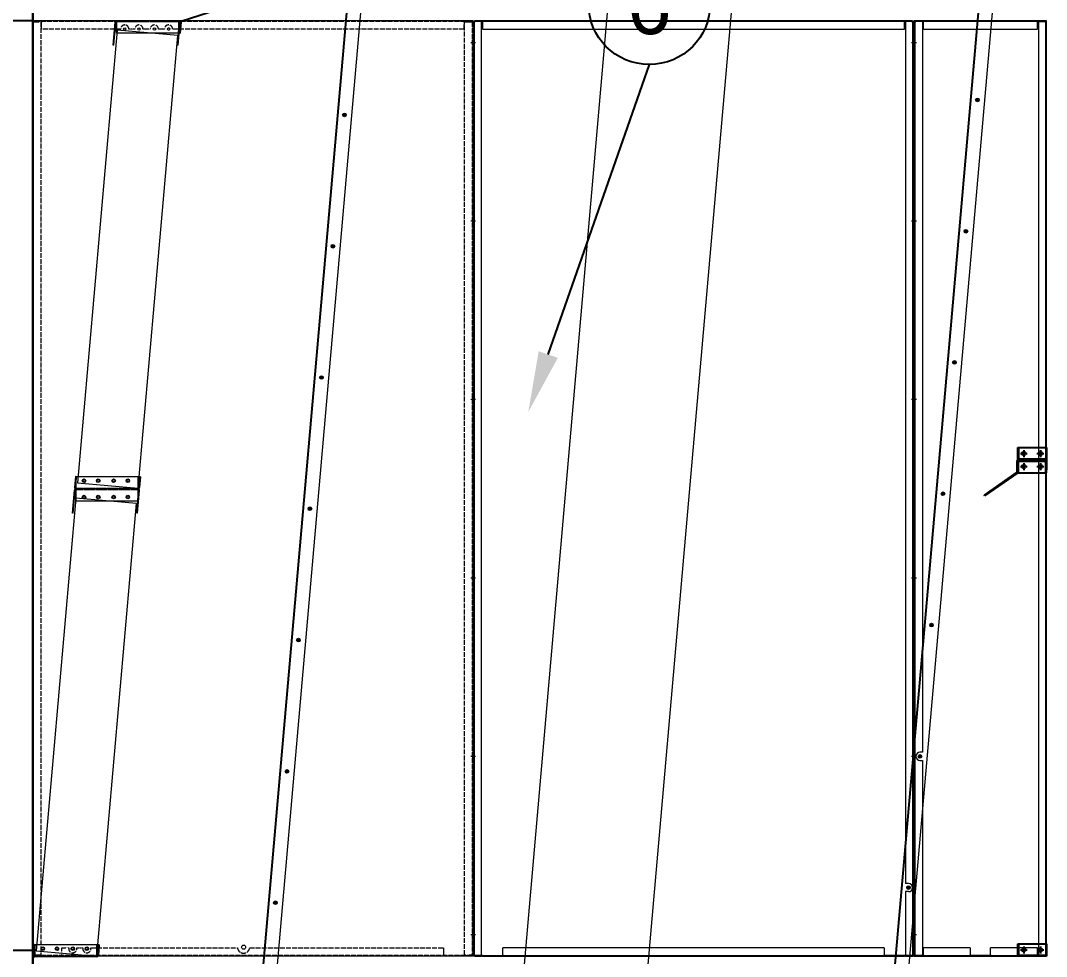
# Model space of a CAD drawing. Header units: millimetres. Extents: x 2458 to 31865, y 2044 to 22839.
# Drawn here: x 15668 to 18198, y 9278 to 11586 of the extents above; entities that cross this region are included whole.
import ezdxf
from ezdxf.enums import TextEntityAlignment as Align

# ---------------------------------------------------------------- set-up
doc = ezdxf.new("R2010")
doc.units = ezdxf.units.MM
for name, pattern in [('CENTER', [2, 1.25, -0.25, 0.25, -0.25]), ('DASHDOT', [18.5, 12, -3, 0.5, -3]), ('DASHED', [15, 12, -3])]:
    doc.linetypes.add(name, pattern=pattern)
for name, color, linetype in [('center', 1, 'CENTER'), ('냉각탑_dim', 1, 'Continuous'), ('냉각탑_text', 3, 'Continuous')]:
    doc.layers.add(name, color=color, linetype=linetype)
doc.styles.add('돋움', font='Dotum.ttf')

# ---------------------------------------------------------------- blocks, each defined once
blk = doc.blocks.new('A$C6F4E0F2E')
at = {"color": 7, "lineweight": 15}
for p, q in [((0, 2306), (0, 0)), ((3.1, 2306), (0, 2306)), ((0, 2302.9), (1.6, 2302.9)), ((1.6, 2306), (1.6, 0)), ((1.6, 2302.9), (2, 2302.9)), ((2, 2302.9), (3.1, 2302.9)), ((3.1, 2306), (3.1, 2304.4)), ((20, 2306), (3.1, 2306)), ((3.1, 2304), (3.1, 2304.4)), ((20, 2304.4), (3.1, 2304.4)), ((3.1, 2302.9), (3.1, 2304)), ((22, 2306), (20, 2306)), ((20, 2306), (20, 502.4)), ((22, 2304.4), (20, 2304.4)), ((304, 2306), (22, 2306)), ((22, 2306), (22, 2304.4)), ((22, 2306), (22, 2302.9)), ((304, 2304.4), (22, 2304.4)), ((22, 2302.9), (22, 2286)), ((33.5, 2304.4), (33.5, 2306)), ((42.5, 2304.4), (42.5, 2306)), ((158.5, 2304.4), (158.5, 2306)), ((167.5, 2304.4), (167.5, 2306)), ((283.5, 2304.4), (283.5, 2306)), ((292.5, 2304.4), (292.5, 2306)), ((306, 2306), (304, 2306)), ((304, 2306), (304, 2304.4)), ((304, 2306), (304, 2306)), ((304, 2306), (304, 2302.9)), ((304, 2304.4), (306, 2304.4)), ((304, 2286), (304, 2302.9)), ((306, 2306), (306, 0)), ((322.9, 2306), (306, 2306)), ((306, 2304.4), (322.9, 2304.4)), ((326, 2306), (322.9, 2306)), ((322.9, 2306), (322.9, 2304.4)), ((322.9, 2304), (322.9, 2304.4)), ((322.9, 2302.9), (322.9, 2304)), ((324, 2302.9), (322.9, 2302.9)), ((324.4, 2302.9), (324, 2302.9)), ((324.4, 0), (324.4, 2306)), ((326, 2302.9), (324.4, 2302.9)), ((326, 0), (326, 2306)), ((22, 2286), (304, 2286)), ((1.6, 2256), (0, 2256)), ((324.4, 2254.5), (326, 2254.5)), ((1.6, 2250), (0, 2250)), ((324.4, 2245.5), (326, 2245.5)), ((324.4, 2054.5), (326, 2054.5)), ((324.4, 2045.5), (326, 2045.5)), ((324.4, 1854.5), (326, 1854.5)), ((324.4, 1845.5), (326, 1845.5)), ((1.6, 1816), (0, 1816)), ((1.6, 1810), (0, 1810)), ((324.4, 1654.5), (326, 1654.5)), ((324.4, 1645.5), (326, 1645.5)), ((324.4, 1454.5), (326, 1454.5)), ((324.4, 1445.5), (326, 1445.5)), ((1.6, 1376), (0, 1376)), ((1.6, 1370), (0, 1370)), ((324.4, 1254.5), (326, 1254.5)), ((324.4, 1245.5), (326, 1245.5)), ((324.4, 1054.5), (326, 1054.5)), ((324.4, 1045.5), (326, 1045.5)), ((1.6, 936), (0, 936)), ((1.6, 930), (0, 930)), ((324.4, 854.5), (326, 854.5)), ((324.4, 845.5), (326, 845.5)), ((324.4, 654.5), (326, 654.5)), ((324.4, 645.5), (326, 645.5)), ((1.6, 496), (0, 496)), ((1.6, 490), (0, 490)), ((20, 502.4), (14, 502.4)), ((14, 482.4), (20, 482.4)), ((20, 482.4), (20, 0)), ((324.4, 454.5), (326, 454.5)), ((324.4, 445.5), (326, 445.5)), ((324.4, 254.5), (326, 254.5)), ((324.4, 245.5), (326, 245.5)), ((1.6, 56), (0, 56)), ((324.4, 54.5), (326, 54.5)), ((1.6, 50), (0, 50)), ((324.4, 45.5), (326, 45.5)), ((0, 3.1), (1.6, 3.1)), ((0, 0), (3.1, 0)), ((1.6, 3.1), (2, 3.1)), ((2, 3.1), (3.1, 3.1)), ((3.1, 2), (3.1, 3.1)), ((3.1, 1.6), (3.1, 2)), ((3.1, 0), (3.1, 1.6)), ((20, 1.6), (3.1, 1.6)), ((3.1, 0), (20, 0)), ((22, 1.6), (20, 1.6)), ((20, 0), (22, 0)), ((22, 20), (22, 3.1)), ((138, 20), (22, 20)), ((22, 3.1), (22, 0)), ((22, 1.6), (222, 1.6)), ((22, 0), (22, 0)), ((22, 0), (163, 0)), ((33.5, 1.6), (33.5, 0)), ((42.5, 1.6), (42.5, 0)), ((138, 20), (138, 3.1)), ((138, 0), (138, 3.1)), ((188, 1.6), (138, 1.6)), ((188, 0), (138, 0)), ((158.5, 1.6), (158.5, 0)), ((163, 0), (222, 0)), ((167.5, 1.6), (167.5, 0)), ((188, 3.1), (188, 20)), ((304, 20), (188, 20)), ((188, 3.1), (188, 0)), ((222, 1.6), (304, 1.6)), ((222, 0), (304, 0)), ((283.5, 1.6), (283.5, 0)), ((292.5, 1.6), (292.5, 0)), ((304, 3.1), (304, 20)), ((304, 0), (304, 3.1)), ((306, 1.6), (304, 1.6)), ((304, 0), (304, 1.6)), ((306, 0), (304, 0)), ((304, 0), (304, 0)), ((322.9, 1.6), (306, 1.6)), ((306, 0), (322.9, 0)), ((324, 3.1), (322.9, 3.1)), ((322.9, 3.1), (322.9, 2)), ((322.9, 2), (322.9, 1.6)), ((322.9, 0), (322.9, 1.6)), ((326, 0), (322.9, 0)), ((324.4, 3.1), (324, 3.1)), ((326, 3.1), (324.4, 3.1))]:
    blk.add_line(p, q, dxfattribs=at)
for centre in [(155.7, 2111.2), (127.3, 1787.5), (99, 1463.7), (70.7, 1139.9), (42.4, 816.2), (14, 492.4)]:
    blk.add_circle(centre, 4.5, dxfattribs=at)
blk.add_arc((14, 492.4), 10, 90, 270, dxfattribs=at)
blk = doc.blocks.new('A$C5F044F0A')
at = {"color": 7, "lineweight": 13, "ltscale": 0.055146}
blk.add_line((2.3, 30.2), (0, 3.8), dxfattribs=at)
at = {"color": 7, "lineweight": 13, "ltscale": 0.004167}
for p, q in [((4.3, 30), (2.3, 30.2)), ((162.8, 29.8), (160.8, 30))]:
    blk.add_line(p, q, dxfattribs=at)
at = {"color": 7, "lineweight": 13, "ltscale": 0.319506}
for p, q in [((156.9, 30), (3.5, 30)), ((156.9, 0), (3.5, 0))]:
    blk.add_line(p, q, dxfattribs=at)
at = {"color": 7, "lineweight": 13, "ltscale": 0.055208}
for p, q in [((3.5, 3.5), (3.5, 30)), ((156.9, 3.5), (156.9, 30)), ((156.9, 30), (156.9, 3.5))]:
    blk.add_line(p, q, dxfattribs=at)
at = {"color": 7, "linetype": 'DASHED', "lineweight": 13, "ltscale": 0.055208}
blk.add_line((3.5, 30), (3.5, 3.5), dxfattribs=at)
at = {"color": 7, "linetype": 'DASHED', "lineweight": 13, "ltscale": 0.001633}
blk.add_line((4.3, 30), (3.5, 30), dxfattribs=at)
at = {"color": 7, "linetype": 'DASHED', "lineweight": 13, "ltscale": 0.019427}
blk.add_line((4.3, 30), (3.5, 20.7), dxfattribs=at)
at = {"color": 7, "lineweight": 13, "ltscale": 0.317873}
blk.add_line((156.9, 30), (4.3, 30), dxfattribs=at)
at = {"color": 7, "lineweight": 13, "ltscale": 0.055693}
for p, q in [((160.8, 30), (158.5, 3.4)), ((162.8, 29.8), (160.5, 3.2))]:
    blk.add_line(p, q, dxfattribs=at)
at = {"color": 7, "lineweight": 13, "ltscale": 0.035719}
blk.add_line((3.5, 20.7), (2, 3.6), dxfattribs=at)
at = {"color": 7, "lineweight": 13, "ltscale": 0.007292}
for p, q in [((3.5, 3.5), (3.5, 0)), ((156.9, 3.5), (156.9, 0))]:
    blk.add_line(p, q, dxfattribs=at)
at = {"color": 7, "linetype": 'DASHED', "lineweight": 13, "ltscale": 0.003125}
blk.add_line((3.5, 2), (3.5, 3.5), dxfattribs=at)
at = {"color": 7, "linetype": 'DASHED', "lineweight": 13, "ltscale": 0.319506}
blk.add_line((3.5, 2), (156.9, 2), dxfattribs=at)
at = {"color": 7, "linetype": 'DASHED', "lineweight": 13, "ltscale": 0.004167}
for p, q in [((3.5, 0), (3.5, 2)), ((14.5, 0), (14.5, 2)), ((14.5, 0), (14.5, 2)), ((14.5, 0), (14.5, 2)), ((14.5, 0), (14.5, 2)), ((14.5, 0), (14.5, 2)), ((14.5, 0), (14.5, 2)), ((14.5, 0), (14.5, 2)), ((14.5, 0), (14.5, 2)), ((14.5, 0), (14.5, 2)), ((14.5, 0), (14.5, 2)), ((14.5, 0), (14.5, 2)), ((23.5, 0), (23.5, 2)), ((23.5, 0), (23.5, 2)), ((23.5, 0), (23.5, 2)), ((23.5, 0), (23.5, 2)), ((23.5, 0), (23.5, 2)), ((23.5, 0), (23.5, 2)), ((23.5, 0), (23.5, 2)), ((23.5, 0), (23.5, 2)), ((23.5, 0), (23.5, 2)), ((23.5, 0), (23.5, 2)), ((23.5, 0), (23.5, 2)), ((70, 0), (70, 2)), ((70, 0), (70, 2)), ((70, 0), (70, 2)), ((70, 0), (70, 2)), ((70, 0), (70, 2)), ((70, 0), (70, 2)), ((70, 0), (70, 2)), ((70, 0), (70, 2)), ((70, 0), (70, 2)), ((70, 0), (70, 2)), ((70, 0), (70, 2)), ((90, 0), (90, 2)), ((90, 0), (90, 2)), ((90, 0), (90, 2)), ((90, 0), (90, 2)), ((90, 0), (90, 2)), ((90, 0), (90, 2)), ((90, 0), (90, 2)), ((90, 0), (90, 2)), ((90, 0), (90, 2)), ((90, 0), (90, 2)), ((90, 0), (90, 2)), ((156.9, 0), (156.9, 2)), ((161.6, 16.7), (159.6, 16.8)), ((161.6, 16.7), (159.6, 16.8)), ((162.2, 22.6), (160.2, 22.8)), ((162.2, 22.6), (160.2, 22.8))]:
    blk.add_line(p, q, dxfattribs=at)
at = {"color": 7, "lineweight": 13, "ltscale": 0.003125}
blk.add_line((156.9, 2), (156.9, 3.5), dxfattribs=at)
at = {"color": 7, "lineweight": 13, "ltscale": 0.000261465}
for p, q in [((157, 2), (156.9, 2)), ((156.9, 0), (157, 0))]:
    blk.add_line(p, q, dxfattribs=at)
at = {"color": 7, "lineweight": 13}
for centre in [(23.5, 20), (58.5, 20), (96.9, 20), (131.9, 20)]:
    blk.add_circle(centre, 3, dxfattribs=at)
for centre, radius, start, end in [((3.5, 3.5), 3.5, 175, 270), ((3.5, 3.5), 1.5, 175, 270), ((157, 3.5), 1.5, 270, 355), ((157, 3.5), 3.5, 270, 355)]:
    blk.add_arc(centre, radius, start, end, dxfattribs=at)
blk = doc.blocks.new('A$C7B6532BF')
at = {"color": 5, "lineweight": 5}
for p, q in [((239.1, 2732.8), (0, 0)), ((848.7, 2732.8), (239.1, 2732.8)), ((609.6, 0), (848.7, 2732.8)), ((0, 0), (609.6, 0))]:
    blk.add_line(p, q, dxfattribs=at)
blk = doc.blocks.new('A$C493D0A01')
at = {"color": 5, "lineweight": 5}
for p, q in [((848.7, 2732.8), (1153.5, 2732.8)), ((609.6, 0), (914.4, 0))]:
    blk.add_line(p, q, dxfattribs=at)
at = {"lineweight": 5}
for p in [(0, 0), (914.4, 0)]:
    blk.add_blockref('A$C7B6532BF', p, dxfattribs=at)
blk = doc.blocks.new('A$C5DDF0D69')
at = {"color": 7, "lineweight": 13, "ltscale": 0.118431}
for p, q in [((0, 0.3), (5, 57)), ((2, 0.2), (6.9, 56.8))]:
    blk.add_line(p, q, dxfattribs=at)
at = {"color": 7, "lineweight": 13, "ltscale": 0.000626001}
for p, q in [((8.7, 60.2), (8.4, 60.2)), ((8.7, 58.2), (8.4, 58.2))]:
    blk.add_line(p, q, dxfattribs=at)
at = {"color": 7, "lineweight": 13, "ltscale": 0.31935}
for p, q in [((162, 60.2), (8.7, 60.2)), ((162, 30.2), (8.7, 30.2))]:
    blk.add_line(p, q, dxfattribs=at)
at = {"color": 7, "linetype": 'DASHED', "lineweight": 13, "ltscale": 0.004167}
for p, q in [((8.7, 58.2), (8.7, 60.2)), ((75, 60.2), (75, 58.2)), ((75, 60.2), (75, 58.2)), ((75, 60.2), (75, 58.2)), ((75, 60.2), (75, 58.2)), ((75, 60.2), (75, 58.2)), ((75, 60.2), (75, 58.2)), ((75, 60.2), (75, 58.2)), ((75, 60.2), (75, 58.2)), ((75, 60.2), (75, 58.2)), ((75, 60.2), (75, 58.2)), ((75, 60.2), (75, 58.2)), ((95, 60.2), (95, 58.2)), ((95, 60.2), (95, 58.2)), ((95, 60.2), (95, 58.2)), ((95, 60.2), (95, 58.2)), ((95, 60.2), (95, 58.2)), ((95, 60.2), (95, 58.2)), ((95, 60.2), (95, 58.2)), ((95, 60.2), (95, 58.2)), ((95, 60.2), (95, 58.2)), ((95, 60.2), (95, 58.2)), ((95, 60.2), (95, 58.2)), ((162, 58.2), (162, 60.2)), ((164.3, 41.9), (162.3, 42.1)), ((164.3, 41.9), (162.3, 42.1)), ((164.3, 41.9), (162.3, 42.1)), ((164.3, 41.9), (162.3, 42.1)), ((164.3, 41.9), (162.3, 42.1)), ((164.3, 41.9), (162.3, 42.1)), ((164.3, 41.9), (162.3, 42.1)), ((164.3, 41.9), (162.3, 42.1)), ((164.3, 41.9), (162.3, 42.1)), ((164.3, 41.9), (162.3, 42.1)), ((164.3, 41.9), (162.3, 42.1)), ((164.8, 47.9), (162.8, 48.1)), ((164.8, 47.9), (162.8, 48.1)), ((164.8, 47.9), (162.8, 48.1)), ((164.8, 47.9), (162.8, 48.1)), ((164.8, 47.9), (162.8, 48.1)), ((164.8, 47.9), (162.8, 48.1)), ((164.8, 47.9), (162.8, 48.1)), ((164.8, 47.9), (162.8, 48.1)), ((164.8, 47.9), (162.8, 48.1)), ((164.8, 47.9), (162.8, 48.1)), ((164.8, 47.9), (162.8, 48.1)), ((161.4, 9), (159.4, 9.2)), ((161.4, 9), (159.4, 9.2)), ((161.9, 15), (159.9, 15.2)), ((161.9, 15), (159.9, 15.2))]:
    blk.add_line(p, q, dxfattribs=at)
at = {"color": 7, "lineweight": 13, "ltscale": 0.007292}
for p, q in [((8.7, 56.7), (8.7, 60.2)), ((162, 56.7), (162, 60.2))]:
    blk.add_line(p, q, dxfattribs=at)
at = {"color": 7, "linetype": 'DASHED', "lineweight": 13, "ltscale": 0.31935}
blk.add_line((162, 58.2), (8.7, 58.2), dxfattribs=at)
at = {"color": 7, "lineweight": 13, "ltscale": 0.003125}
blk.add_line((8.7, 58.2), (8.7, 56.7), dxfattribs=at)
at = {"color": 7, "lineweight": 13, "ltscale": 0.055208}
for p, q in [((8.7, 56.7), (8.7, 30.2)), ((8.7, 30.2), (8.7, 56.7)), ((162, 30.2), (162, 56.7))]:
    blk.add_line(p, q, dxfattribs=at)
at = {"color": 7, "lineweight": 13, "ltscale": 0.117885}
blk.add_line((160.6, 0), (165.5, 56.4), dxfattribs=at)
at = {"color": 7, "linetype": 'DASHED', "lineweight": 13, "ltscale": 0.003125}
blk.add_line((162, 58.2), (162, 56.7), dxfattribs=at)
at = {"color": 7, "linetype": 'DASHED', "lineweight": 13, "ltscale": 0.055208}
blk.add_line((162, 56.7), (162, 30.2), dxfattribs=at)
at = {"color": 7, "lineweight": 13, "ltscale": 0.035719}
blk.add_line((162, 39.5), (163.5, 56.5), dxfattribs=at)
at = {"color": 7, "lineweight": 13, "ltscale": 0.317661}
blk.add_line((161.2, 30.2), (8.7, 30.2), dxfattribs=at)
at = {"color": 7, "lineweight": 13, "ltscale": 0.062739}
blk.add_line((158.6, 0.2), (161.2, 30.2), dxfattribs=at)
at = {"color": 7, "linetype": 'DASHED', "lineweight": 13, "ltscale": 0.019427}
blk.add_line((161.2, 30.2), (162, 39.5), dxfattribs=at)
at = {"color": 7, "linetype": 'DASHED', "lineweight": 13, "ltscale": 0.001689}
blk.add_line((162, 30.2), (161.2, 30.2), dxfattribs=at)
at = {"color": 7, "lineweight": 13, "ltscale": 0.004167}
for p, q in [((2, 0.2), (0, 0.3)), ((160.6, 0), (158.6, 0.2))]:
    blk.add_line(p, q, dxfattribs=at)
at = {"color": 7, "lineweight": 13}
for centre in [(28.7, 40.2), (63.7, 40.2), (102.1, 40.2), (137.1, 40.2)]:
    blk.add_circle(centre, 3, dxfattribs=at)
for centre, radius, start, end in [((8.4, 56.7), 3.5, 90, 175), ((8.4, 56.7), 1.5, 90, 175), ((162, 56.7), 3.5, 355, 90), ((162, 56.7), 1.5, 355, 90)]:
    blk.add_arc(centre, radius, start, end, dxfattribs=at)
blk = doc.blocks.new('A$C7EF54F26')
at = {"color": 7, "lineweight": 15}
for p, q in [((431.7, 245.9), (433.7, 245.9)), ((431.7, 216.9), (431.7, 245.9)), ((431.7, 235.4), (433.7, 235.4)), ((431.7, 235.4), (433.7, 235.4)), ((431.7, 235.4), (433.7, 235.4)), ((431.7, 235.4), (433.7, 235.4)), ((431.7, 235.4), (433.7, 235.4)), ((431.7, 235.4), (433.7, 235.4)), ((431.7, 235.4), (433.7, 235.4)), ((431.7, 235.4), (433.7, 235.4)), ((431.7, 235.4), (433.7, 235.4)), ((431.7, 235.4), (433.7, 235.4)), ((431.7, 235.4), (433.7, 235.4)), ((433.7, 216.9), (433.7, 245.9)), ((2.1, 30.9), (430.8, 215.5)), ((2.9, 29.1), (431.5, 213.7)), ((431.7, 226.4), (433.7, 226.4)), ((431.7, 226.4), (433.7, 226.4)), ((431.7, 226.4), (433.7, 226.4)), ((431.7, 226.4), (433.7, 226.4)), ((431.7, 226.4), (433.7, 226.4)), ((431.7, 226.4), (433.7, 226.4)), ((431.7, 226.4), (433.7, 226.4)), ((431.7, 226.4), (433.7, 226.4)), ((431.7, 226.4), (433.7, 226.4)), ((431.7, 226.4), (433.7, 226.4)), ((431.7, 226.4), (433.7, 226.4)), ((306.6, 162), (307.3, 160.2)), ((176.9, 106.2), (177.7, 104.4)), ((0, 27.7), (0.1, 0)), ((2, 27.7), (2.1, 0)), ((2, 19.5), (0, 19.5)), ((2, 19.5), (0, 19.5)), ((2, 19.5), (0, 19.5)), ((2, 19.5), (0, 19.5)), ((2, 19.5), (0, 19.5)), ((2, 19.5), (0, 19.5)), ((2, 19.5), (0, 19.5)), ((2, 19.5), (0, 19.5)), ((2, 19.5), (0, 19.5)), ((2, 19.5), (0, 19.5)), ((2, 19.5), (0, 19.5)), ((2.1, 10.5), (0.1, 10.5)), ((2.1, 10.5), (0.1, 10.5)), ((2.1, 10.5), (0.1, 10.5)), ((2.1, 10.5), (0.1, 10.5)), ((2.1, 10.5), (0.1, 10.5)), ((2.1, 10.5), (0.1, 10.5)), ((2.1, 10.5), (0.1, 10.5)), ((2.1, 10.5), (0.1, 10.5)), ((2.1, 10.5), (0.1, 10.5)), ((2.1, 10.5), (0.1, 10.5)), ((2.1, 10.5), (0.1, 10.5)), ((0.1, 0), (2.1, 0))]:
    blk.add_line(p, q, dxfattribs=at)
for centre, radius, start, end in [((430.2, 216.9), 1.5, 293.3, 0), ((430.2, 216.9), 3.5, 293.3, 0), ((3.5, 27.7), 3.5, 113.3, 180.3), ((3.5, 27.7), 1.5, 113.3, 180.3)]:
    blk.add_arc(centre, radius, start, end, dxfattribs=at)
blk = doc.blocks.new('A$C7AF137E1')
at = {"color": 7, "lineweight": 13, "ltscale": 0.004}
for p, q in [((0, 35), (0, 33.4)), ((2700, 35), (2700, 33.4))]:
    blk.add_line(p, q, dxfattribs=at)
at = {"color": 7, "lineweight": 13}
for p, q in [((2700, 35), (0, 35)), ((2700, 33.4), (0, 33.4)), ((2700, 0), (0, 0))]:
    blk.add_line(p, q, dxfattribs=at)
at = {"color": 7, "lineweight": 13, "ltscale": 0.00375}
for p, q in [((0, 31.9), (0, 33.4)), ((2700, 31.9), (2700, 33.4))]:
    blk.add_line(p, q, dxfattribs=at)
at = {"color": 7, "lineweight": 13, "ltscale": 0.07975}
for p, q in [((0, 0), (0, 31.9)), ((2700, 31.9), (2700, 0))]:
    blk.add_line(p, q, dxfattribs=at)
at = {"color": 7, "linetype": 'DASHDOT', "lineweight": 13, "ltscale": 0.0195}
for p, q in [((53.9, 17.5), (46.1, 17.5)), ((50, 21.4), (50, 13.6)), ((378.9, 17.5), (371.1, 17.5)), ((375, 21.4), (375, 13.6)), ((703.9, 17.5), (696.1, 17.5)), ((700, 21.4), (700, 13.6)), ((1028.9, 17.5), (1021.1, 17.5)), ((1025, 21.4), (1025, 13.6)), ((1353.9, 17.5), (1346.1, 17.5)), ((1350, 21.4), (1350, 13.6)), ((1678.9, 17.5), (1671.1, 17.5)), ((1675, 21.4), (1675, 13.6)), ((2003.9, 17.5), (1996.1, 17.5)), ((2000, 21.4), (2000, 13.6)), ((2328.9, 17.5), (2321.1, 17.5)), ((2325, 21.4), (2325, 13.6)), ((2653.9, 17.5), (2646.1, 17.5)), ((2650, 21.4), (2650, 13.6))]:
    blk.add_line(p, q, dxfattribs=at)
at = {"color": 7, "lineweight": 13}
for centre in [(50, 17.5), (375, 17.5), (700, 17.5), (1025, 17.5), (1350, 17.5), (1675, 17.5), (2000, 17.5), (2325, 17.5), (2650, 17.5)]:
    blk.add_circle(centre, 3, dxfattribs=at)
blk = doc.blocks.new('A$C586E2F7A')
at = {"color": 7, "lineweight": 15}
for p, q in [((0, 2306), (0, 0)), ((0, 2306), (3.1, 2306)), ((0, 2302.9), (1.6, 2302.9)), ((1.6, 2306), (1.6, 0)), ((1.6, 2302.9), (2, 2302.9)), ((2, 2302.9), (3.1, 2302.9)), ((3.1, 2306), (3.1, 2304.4)), ((20, 2306), (3.1, 2306)), ((20, 2304.4), (3.1, 2304.4)), ((3.1, 2304), (3.1, 2304.4)), ((3.1, 2302.9), (3.1, 2304)), ((22, 2306), (20, 2306)), ((20, 0), (20, 2306)), ((22, 2304.4), (20, 2304.4)), ((1063, 2306), (22, 2306)), ((22, 2306), (22, 2302.9)), ((22, 2306), (22, 2304.4)), ((1063, 2304.4), (22, 2304.4)), ((22, 2302.9), (22, 2286)), ((35.5, 2304.4), (35.5, 2306)), ((44.5, 2304.4), (44.5, 2306)), ((235.5, 2304.4), (235.5, 2306)), ((244.5, 2304.4), (244.5, 2306)), ((435.5, 2304.4), (435.5, 2306)), ((444.5, 2304.4), (444.5, 2306)), ((640.5, 2304.4), (640.5, 2306)), ((649.5, 2304.4), (649.5, 2306)), ((840.5, 2304.4), (840.5, 2306)), ((849.5, 2304.4), (849.5, 2306)), ((1040.5, 2304.4), (1040.5, 2306)), ((1049.5, 2304.4), (1049.5, 2306)), ((1063, 2306), (1063, 2306)), ((1063, 2306), (1063, 2302.9)), ((1065, 2306), (1063, 2306)), ((1063, 2306), (1063, 2304.4)), ((1065, 2304.4), (1063, 2304.4)), ((1063, 2286), (1063, 2302.9)), ((1081.9, 2306), (1065, 2306)), ((1065, 2306), (1065, 178.8)), ((1081.9, 2304.4), (1065, 2304.4)), ((1081.9, 2306), (1081.9, 2304.4)), ((1081.9, 2306), (1085, 2306)), ((1081.9, 2304), (1081.9, 2304.4)), ((1081.9, 2302.9), (1081.9, 2304)), ((1083, 2302.9), (1081.9, 2302.9)), ((1083.4, 2302.9), (1083, 2302.9)), ((1083.4, 0), (1083.4, 2306)), ((1085, 2302.9), (1083.4, 2302.9)), ((1085, 0), (1085, 2306)), ((22, 2286), (1063, 2286)), ((1.6, 2257.5), (0, 2257.5)), ((1083.4, 2257.5), (1085, 2257.5)), ((1.6, 2248.5), (0, 2248.5)), ((1083.4, 2248.5), (1085, 2248.5)), ((1.6, 1817.5), (0, 1817.5)), ((1.6, 1808.5), (0, 1808.5)), ((1083.4, 1817.5), (1085, 1817.5)), ((1083.4, 1808.5), (1085, 1808.5)), ((1.6, 1377.5), (0, 1377.5)), ((1.6, 1368.5), (0, 1368.5)), ((1083.4, 1377.5), (1085, 1377.5)), ((1083.4, 1368.5), (1085, 1368.5)), ((1.6, 937.5), (0, 937.5)), ((1083.4, 937.5), (1085, 937.5)), ((1.6, 928.5), (0, 928.5)), ((1083.4, 928.5), (1085, 928.5)), ((1.6, 497.5), (0, 497.5)), ((1.6, 488.5), (0, 488.5)), ((1083.4, 497.5), (1085, 497.5)), ((1083.4, 488.5), (1085, 488.5)), ((1065, 158.8), (1065, 0)), ((1.6, 56), (0, 56)), ((1083.4, 56), (1085, 56)), ((1.6, 50), (0, 50)), ((1083.4, 50), (1085, 50)), ((0, 3.1), (1.6, 3.1)), ((3.1, 0), (0, 0)), ((1.6, 3.1), (2, 3.1)), ((2, 3.1), (3.1, 3.1)), ((3.1, 3.1), (3.1, 2)), ((3.1, 2), (3.1, 1.6)), ((20, 1.6), (3.1, 1.6)), ((3.1, 0), (3.1, 1.6)), ((3.1, 0), (20, 0)), ((22, 1.6), (20, 1.6)), ((22, 0), (20, 0)), ((22, 1.6), (22, 0)), ((22, 1.6), (100, 1.6)), ((22, 1.6), (72, 1.6)), ((22, 1.6), (22, 1.6)), ((22, 0), (100, 0)), ((22, 0), (22, 0)), ((22, 0), (22, 0)), ((22, 0), (72, 0)), ((35.5, 1.6), (35.5, 0)), ((44.5, 1.6), (44.5, 0)), ((1013, 20), (72, 20)), ((72, 3.1), (72, 20)), ((72, 3.1), (72, 0)), ((100, 1.6), (985, 1.6)), ((100, 0), (100, 1.6)), ((100, 0), (985, 0)), ((235.5, 1.6), (235.5, 0)), ((244.5, 1.6), (244.5, 0)), ((435.5, 1.6), (435.5, 0)), ((444.5, 1.6), (444.5, 0)), ((640.5, 1.6), (640.5, 0)), ((649.5, 1.6), (649.5, 0)), ((840.5, 1.6), (840.5, 0)), ((849.5, 1.6), (849.5, 0)), ((985, 1.6), (1063, 1.6)), ((985, 0), (985, 1.6)), ((985, 0), (1063, 0)), ((1013, 20), (1013, 3.1)), ((1013, 0), (1013, 3.1)), ((1063, 1.6), (1013, 1.6)), ((1063, 0), (1013, 0)), ((1040.5, 1.6), (1040.5, 0)), ((1049.5, 1.6), (1049.5, 0)), ((1065, 1.6), (1063, 1.6)), ((1063, 1.6), (1063, 1.6)), ((1063, 0), (1063, 1.6)), ((1065, 0), (1063, 0)), ((1063, 0), (1063, 0)), ((1063, 0), (1063, 0)), ((1081.9, 1.6), (1065, 1.6)), ((1065, 0), (1081.9, 0)), ((1083, 3.1), (1081.9, 3.1)), ((1081.9, 3.1), (1081.9, 2)), ((1081.9, 2), (1081.9, 1.6)), ((1081.9, 0), (1081.9, 1.6)), ((1081.9, 0), (1085, 0)), ((1083.4, 3.1), (1083, 3.1)), ((1085, 3.1), (1083.4, 3.1))]:
    blk.add_line(p, q, dxfattribs=at)
at = {"lineweight": 5}
for p, q in [((1072.7, 178.8), (1065, 178.8)), ((1072.7, 158.8), (1065, 158.8))]:
    blk.add_line(p, q, dxfattribs=at)
blk.add_circle((1072.7, 168.8), 4.5, dxfattribs=at)
blk.add_arc((1072.7, 168.8), 10, 270, 90, dxfattribs=at)
blk = doc.blocks.new('A$C7183523C')
at = {"color": 7}
for p, q in [((0, 30), (71, 30)), ((2, 30), (2, 2)), ((69, 30), (69, 2)), ((2, 2), (69, 2))]:
    blk.add_line(p, q, dxfattribs=at)
for p, q in [((0, 0), (0, 30)), ((0, 30), (71, 30)), ((71, 30), (71, 0)), ((71, 0), (0, 0))]:
    blk.add_line(p, q)
for centre, radius in [((15, 15), 4.5), ((15, 15), 4.5), ((15, 15), 3), ((56, 15), 4.5), ((56, 15), 4.5), ((56, 15), 3)]:
    blk.add_circle(centre, radius)
at = {"layer": 'center'}
for p, q in [((6.5, 15), (23.5, 15)), ((15, 23.5), (15, 6.5)), ((47.5, 15), (64.5, 15)), ((56, 23.5), (56, 6.5))]:
    blk.add_line(p, q, dxfattribs=at)
blk = doc.blocks.new('A$C591A019A')
at = {"color": 7}
for p, q in [((83.1, 119.4), (154.1, 119.4)), ((85.1, 119.4), (85.1, 91.4)), ((152.1, 119.4), (152.1, 91.4)), ((154.1, 119.4), (154.1, 64.4)), ((85.1, 91.4), (152.1, 91.4)), ((85.1, 85.4), (152.1, 85.4)), ((85.1, 57.4), (85.1, 85.4)), ((152.1, 57.4), (152.1, 85.4)), ((83.1, 57.4), (154.1, 57.4))]:
    blk.add_line(p, q, dxfattribs=at)
for p, q in [((83.1, 89.4), (83.1, 119.4)), ((83.1, 119.4), (154.1, 119.4)), ((154.1, 119.4), (154.1, 89.4)), ((83.1, 87.4), (81.1, 87.4)), ((81.1, 87.4), (81.1, 58.4)), ((154.1, 89.4), (83.1, 89.4)), ((154.1, 87.4), (83.1, 87.4)), ((83.1, 87.4), (83.1, 57.4)), ((83.1, 87.4), (83.1, 57.4)), ((83.1, 57.4), (83.1, 87.4)), ((154.1, 57.4), (154.1, 87.4)), ((81.1, 58.4), (0, 1.6)), ((83.1, 57.4), (1.1, 0)), ((83.1, 57.4), (154.1, 57.4)), ((1.1, 0), (0, 1.6))]:
    blk.add_line(p, q)
for centre, radius in [((98.1, 104.4), 4.5), ((98.1, 104.4), 4.5), ((98.1, 104.4), 4.5), ((98.1, 104.4), 4.5), ((98.1, 104.4), 3), ((139.1, 104.4), 4.5), ((139.1, 104.4), 4.5), ((139.1, 104.4), 4.5), ((139.1, 104.4), 4.5), ((139.1, 104.4), 3), ((98.1, 72.4), 4.5), ((98.1, 72.4), 4.5), ((98.1, 72.4), 4.5), ((98.1, 72.4), 4.5), ((139.1, 72.4), 4.5), ((139.1, 72.4), 4.5), ((139.1, 72.4), 4.5), ((139.1, 72.4), 4.5), ((98.1, 72.4), 3), ((139.1, 72.4), 3)]:
    blk.add_circle(centre, radius)
at = {"layer": 'center'}
for p, q in [((89.6, 104.4), (106.6, 104.4)), ((89.6, 104.4), (106.6, 104.4)), ((98.1, 112.9), (98.1, 95.9)), ((98.1, 112.9), (98.1, 95.9)), ((130.6, 104.4), (147.6, 104.4)), ((130.6, 104.4), (147.6, 104.4)), ((139.1, 112.9), (139.1, 95.9)), ((139.1, 112.9), (139.1, 95.9)), ((98.1, 80.9), (98.1, 63.9)), ((98.1, 80.9), (98.1, 63.9)), ((139.1, 80.9), (139.1, 63.9)), ((139.1, 80.9), (139.1, 63.9)), ((89.6, 72.4), (106.6, 72.4)), ((89.6, 72.4), (106.6, 72.4)), ((130.6, 72.4), (147.6, 72.4)), ((130.6, 72.4), (147.6, 72.4))]:
    blk.add_line(p, q, dxfattribs=at)

msp = doc.modelspace()

# ---------------------------------------------------------------- linework, layer by layer
at = {"ltscale": 500}
for p, q in [((15698.3, 11977.3), (15698.3, 8782.4)), ((15698.3, 11977.3), (15698.3, 8777.3)), ((15698.3, 8777.3), (15698.3, 11977.3))]:
    msp.add_line(p, q, dxfattribs=at)
for p, q in [((15698.3, 11585.3), (14400.3, 11585.3)), ((15698.3, 9292.8), (14400.3, 9292.8))]:
    msp.add_line(p, q)
at = {"color": 7, "lineweight": 13, "ltscale": 0.009063}
for p, q in [((15698.3, 11585.3), (15701.1, 11585.3)), ((15698.3, 11583.7), (15701.1, 11583.7)), ((16783.3, 11585.3), (16780.5, 11585.3)), ((16783.3, 11583.7), (16780.5, 11583.7)), ((15698.3, 9280.9), (15701.1, 9280.9)), ((15698.3, 9279.3), (15701.1, 9279.3)), ((16783.3, 9280.9), (16780.5, 9280.9)), ((16783.3, 9279.3), (16780.5, 9279.3))]:
    msp.add_line(p, q, dxfattribs=at)
at = {"color": 7, "lineweight": 13, "ltscale": 0.005}
for p, q in [((15698.3, 11585.3), (15698.3, 11583.7)), ((15698.3, 11582.8), (15699.9, 11582.8)), ((16780.5, 11585.3), (16780.5, 11583.7)), ((16783.3, 11582.8), (16781.7, 11582.8)), ((16783.3, 11585.3), (16783.3, 11583.7)), ((15698.3, 9281.8), (15699.9, 9281.8)), ((15698.3, 9279.3), (15698.3, 9280.9)), ((16780.5, 9279.3), (16780.5, 9280.9)), ((16783.3, 9281.8), (16781.7, 9281.8)), ((16783.3, 9279.3), (16783.3, 9280.9))]:
    msp.add_line(p, q, dxfattribs=at)
at = {"color": 7, "lineweight": 13, "ltscale": 0.0009375}
for p, q in [((15698.3, 11582.5), (15698.3, 11582.8)), ((15699.9, 11582.5), (15699.9, 11582.8)), ((16781.7, 11582.8), (16781.7, 11582.5)), ((16783.3, 11582.8), (16783.3, 11582.5)), ((15698.3, 9281.8), (15698.3, 9282.1)), ((15699.9, 9281.8), (15699.9, 9282.1)), ((16781.7, 9282.1), (16781.7, 9281.8)), ((16783.3, 9282.1), (16783.3, 9281.8))]:
    msp.add_line(p, q, dxfattribs=at)
at = {"color": 7, "lineweight": 13}
for p, q in [((15698.3, 9282.1), (15698.3, 11582.5)), ((16780.5, 11585.3), (15701.1, 11585.3)), ((16783.3, 11582.5), (16783.3, 9282.1)), ((16780.5, 9279.3), (15701.1, 9279.3))]:
    msp.add_line(p, q, dxfattribs=at)
at = {"color": 7, "lineweight": 13, "ltscale": 0.00875}
for p, q in [((15698.3, 11582.5), (15701.1, 11582.5)), ((15701.1, 11582.5), (15701.1, 11585.3)), ((16780.5, 11582.5), (16780.5, 11585.3)), ((16783.3, 11582.5), (16780.5, 11582.5)), ((15698.3, 9282.1), (15701.1, 9282.1)), ((15701.1, 9282.1), (15701.1, 9279.3)), ((16780.5, 9282.1), (16780.5, 9279.3)), ((16783.3, 9282.1), (16780.5, 9282.1))]:
    msp.add_line(p, q, dxfattribs=at)
at = {"color": 7, "lineweight": 13, "ltscale": 0.00375}
for p, q in [((15701.1, 11582.8), (15699.9, 11582.8)), ((16780.5, 11582.8), (16781.7, 11582.8)), ((15701.1, 9281.8), (15699.9, 9281.8)), ((16780.5, 9281.8), (16781.7, 9281.8))]:
    msp.add_line(p, q, dxfattribs=at)
at = {"color": 7, "linetype": 'DASHED', "lineweight": 13}
for p, q in [((15699.9, 9282.1), (15699.9, 11582.5)), ((16780.5, 11583.7), (15701.1, 11583.7)), ((15718.3, 11582.8), (15718.3, 9281.8)), ((15915.3, 11565.3), (15720.3, 11565.3)), ((16761.3, 11565.3), (16043.3, 11565.3)), ((16763.3, 9281.8), (16763.3, 11582.8)), ((16781.7, 11582.5), (16781.7, 9282.1)), ((15841.8, 9299.3), (16203.4, 9299.3)), ((16233.1, 9299.3), (16711.4, 9299.3)), ((16780.5, 9280.9), (15701.1, 9280.9))]:
    msp.add_line(p, q, dxfattribs=at)
at = {"color": 7, "lineweight": 13, "ltscale": 0.000866094}
msp.add_line((15701.1, 11585.3), (15701.1, 11585), dxfattribs=at)
at = {"color": 7, "linetype": 'DASHED', "lineweight": 13, "ltscale": 0.004134}
msp.add_line((15701.1, 11585), (15701.1, 11583.7), dxfattribs=at)
at = {"color": 7, "linetype": 'DASHED', "lineweight": 13, "ltscale": 0.05375}
for p, q in [((15701.1, 11582.8), (15718.3, 11582.8)), ((15720.3, 11565.3), (15720.3, 11582.5)), ((16761.3, 11582.5), (16761.3, 11565.3)), ((16763.3, 11582.8), (16780.5, 11582.8)), ((15770.2, 9282.1), (15770.2, 9299.3)), ((16711.4, 9299.3), (16711.4, 9282.1)), ((15718.3, 9281.8), (15701.1, 9281.8)), ((16780.5, 9281.8), (16763.3, 9281.8))]:
    msp.add_line(p, q, dxfattribs=at)
at = {"color": 7, "linetype": 'DASHED', "lineweight": 13, "ltscale": 0.005}
for p, q in [((15720.3, 11585.3), (15720.3, 11583.7)), ((15733.8, 11583.7), (15733.8, 11585.3)), ((15742.8, 11583.7), (15742.8, 11585.3)), ((15933.8, 11583.7), (15933.8, 11585.3)), ((15942.8, 11583.7), (15942.8, 11585.3)), ((16083.8, 11583.7), (16083.8, 11585.3)), ((16092.8, 11583.7), (16092.8, 11585.3)), ((16338.8, 11583.7), (16338.8, 11585.3)), ((16347.8, 11583.7), (16347.8, 11585.3)), ((16538.8, 11583.7), (16538.8, 11585.3)), ((16547.8, 11583.7), (16547.8, 11585.3)), ((16738.8, 11583.7), (16738.8, 11585.3)), ((16747.8, 11583.7), (16747.8, 11585.3)), ((16761.3, 11585.3), (16761.3, 11583.7)), ((15699.9, 11535.3), (15698.3, 11535.3)), ((15699.9, 11529.3), (15698.3, 11529.3)), ((16783.3, 11535.3), (16781.7, 11535.3)), ((16783.3, 11529.3), (16781.7, 11529.3)), ((15699.9, 11095.3), (15698.3, 11095.3)), ((15699.9, 11089.3), (15698.3, 11089.3)), ((16783.3, 11095.3), (16781.7, 11095.3)), ((16783.3, 11089.3), (16781.7, 11089.3)), ((15699.9, 10655.3), (15698.3, 10655.3)), ((16783.3, 10655.3), (16781.7, 10655.3)), ((15699.9, 10649.3), (15698.3, 10649.3)), ((16783.3, 10649.3), (16781.7, 10649.3)), ((15699.9, 10215.3), (15698.3, 10215.3)), ((15699.9, 10209.3), (15698.3, 10209.3)), ((16783.3, 10215.3), (16781.7, 10215.3)), ((16783.3, 10209.3), (16781.7, 10209.3)), ((15699.9, 9775.3), (15698.3, 9775.3)), ((15699.9, 9769.3), (15698.3, 9769.3)), ((16783.3, 9775.3), (16781.7, 9775.3)), ((16783.3, 9769.3), (16781.7, 9769.3)), ((15699.9, 9335.3), (15698.3, 9335.3)), ((15699.9, 9329.3), (15698.3, 9329.3)), ((16783.3, 9335.3), (16781.7, 9335.3)), ((16783.3, 9329.3), (16781.7, 9329.3)), ((15733.8, 9279.3), (15733.8, 9280.9)), ((15742.8, 9279.3), (15742.8, 9280.9)), ((15770.2, 9279.3), (15770.2, 9280.9)), ((16133.8, 9279.3), (16133.8, 9280.9)), ((16142.8, 9279.3), (16142.8, 9280.9)), ((16338.8, 9279.3), (16338.8, 9280.9)), ((16347.8, 9279.3), (16347.8, 9280.9)), ((16538.8, 9279.3), (16538.8, 9280.9)), ((16547.8, 9279.3), (16547.8, 9280.9)), ((16711.4, 9279.3), (16711.4, 9280.9)), ((16738.8, 9279.3), (16738.8, 9280.9)), ((16747.8, 9279.3), (16747.8, 9280.9))]:
    msp.add_line(p, q, dxfattribs=at)
at = {"color": 7, "linetype": 'DASHED', "lineweight": 13, "ltscale": 0.00375}
for p, q in [((15720.3, 11583.7), (15720.3, 11582.5)), ((16761.3, 11583.7), (16761.3, 11582.5)), ((15770.2, 9280.9), (15770.2, 9282.1)), ((16711.4, 9280.9), (16711.4, 9282.1))]:
    msp.add_line(p, q, dxfattribs=at)
at = {"color": 7, "linetype": 'DASHED', "lineweight": 13, "ltscale": 0.046875}
for p, q in [((15950.3, 11565.3), (15935.3, 11565.3)), ((16023.3, 11565.3), (16008.3, 11565.3))]:
    msp.add_line(p, q, dxfattribs=at)
at = {"color": 7, "linetype": 'DASHED', "lineweight": 13, "ltscale": 0.05625}
msp.add_line((15988.3, 11565.3), (15970.3, 11565.3), dxfattribs=at)
at = {"lineweight": 5}
msp.add_line((16061.4, 11573), (16060.9, 11567), dxfattribs=at)
at = {"color": 1, "lineweight": 5}
for p, q in [((16778.5, 11532.3), (16790.5, 11532.3)), ((17865.5, 11532.3), (17877.5, 11532.3)), ((16778.5, 11092.3), (16790.5, 11092.3)), ((17865.5, 11092.3), (17877.5, 11092.3)), ((16778.5, 10652.3), (16790.5, 10652.3)), ((17865.5, 10652.3), (17877.5, 10652.3)), ((16778.5, 10212.3), (16790.5, 10212.3)), ((17865.5, 10212.3), (17877.5, 10212.3)), ((16778.5, 9772.3), (16790.5, 9772.3)), ((17865.5, 9772.3), (17877.5, 9772.3)), ((16778.5, 9332.3), (16790.5, 9332.3)), ((17865.5, 9332.3), (17877.5, 9332.3))]:
    msp.add_line(p, q, dxfattribs=at)
at = {"color": 7, "linetype": 'DASHED', "lineweight": 13, "ltscale": 0.053131}
msp.add_line((15770.2, 9299.3), (15787.2, 9299.3), dxfattribs=at)
at = {"color": 7, "linetype": 'DASHED', "lineweight": 13, "ltscale": 0.048138}
msp.add_line((15806.8, 9299.3), (15822.2, 9299.3), dxfattribs=at)
at = {"color": 7, "linetype": 'DASHED', "lineweight": 13, "ltscale": 0.004135}
msp.add_line((15701.1, 9279.5), (15701.1, 9280.9), dxfattribs=at)
at = {"color": 7, "lineweight": 13, "ltscale": 0.000864609}
msp.add_line((15701.1, 9279.3), (15701.1, 9279.5), dxfattribs=at)
at = {"color": 5, "lineweight": 5, "elevation": 0}
for points in [[(15808.8, 10446.3), (15958.2, 10433.3), (16055.9, 11549), (15906.4, 11562.1)], [(15707.2, 9292.3), (15856.6, 9279.3), (15954.2, 10395), (15804.8, 10408.1)]]:
    msp.add_lwpolyline(points, close=True, dxfattribs=at)
at = {"color": 7, "lineweight": 13}
for centre, radius in [((15925.3, 11565.3), 3), ((15960.3, 11565.3), 3), ((15998.3, 11565.3), 3), ((16033.3, 11565.3), 3), ((16466.9, 11353.5), 4.5), ((16438.6, 11029.8), 4.5), ((16410.3, 10706), 4.5), ((16382, 10382.2), 4.5), ((16353.6, 10058.5), 4.5), ((16325.3, 9734.7), 4.5), ((16297, 9410.9), 4.5), ((15723.3, 9297.3), 4.5), ((15758.3, 9297.3), 4.5), ((15797, 9297.3), 4.5), ((15832, 9297.3), 4.5)]:
    msp.add_circle(centre, radius, dxfattribs=at)
at = {"color": 1, "lineweight": 13}
for centre in [(15824.9, 10451.3), (15859.9, 10451.3), (15897.9, 10451.3), (15932.9, 10451.3), (15824.9, 10411.3), (15859.9, 10411.3), (15897.9, 10411.3), (15932.9, 10411.3)]:
    msp.add_circle(centre, 4.5, dxfattribs=at)
at = {"color": 7, "lineweight": 5}
msp.add_circle((16218.3, 9301.3), 5, dxfattribs=at)
at = {"color": 7, "linetype": 'DASHED', "lineweight": 13}
for centre, radius, start, end in [((15925.3, 11565.3), 10, 0, 180), ((15960.3, 11565.3), 10, 0, 180), ((15998.3, 11565.3), 10, 0, 180), ((16033.3, 11565.3), 10, 0, 180), ((15797, 9297.3), 10, 168.463, 11.537), ((15832, 9297.3), 10, 168.463, 11.537), ((16218.3, 9301.3), 15, 187.6621, 352.3379)]:
    msp.add_arc(centre, radius, start, end, dxfattribs=at)
at = {"layer": '냉각탑_dim', "linetype": 'ByBlock', "lineweight": -2, "elevation": 0}
msp.add_lwpolyline([(16969.7, 10762.6), (17218.9, 11477.7)], dxfattribs=at)
at = {"layer": '냉각탑_dim', "linetype": 'ByBlock', "lineweight": -2}
msp.add_circle((17218.9, 11627.7), 150, dxfattribs=at)
at = {"layer": '냉각탑_dim'}
msp.add_solid([(16993.3, 10754.4), (16920.4, 10620.9), (16946.1, 10770.8)], dxfattribs=at)

# ---------------------------------------------------------------- block references
at = {"lineweight": 5}
for name, p, rotation in [('A$C7EF54F26', (16059.8, 11555.1), 354.6349260590812), ('A$C7AF137E1', (17842.7, 9072.9), 85.00158515409453), ('A$C7AF137E1', (16281.7, 9035.8), 85.0001035662264)]:
    msp.add_blockref(name, p, dxfattribs=dict(at, rotation=rotation))
for name, p in [('A$C493D0A01', (16281.8, 9037.3)), ('A$C5DDF0D69', (15896.5, 11525.1)), ('A$C586E2F7A', (16785.3, 9279.3)), ('A$C6F4E0F2E', (17872.3, 9279.3)), ('A$C5F044F0A', (15801.4, 10431.3)), ('A$C5DDF0D69', (15796.1, 10371.1)), ('A$C5F044F0A', (15699.8, 9277.3))]:
    msp.add_blockref(name, p, dxfattribs=at)
for name, p in [('A$C591A019A', (18044.2, 10413.9)), ('A$C7183523C', (18127.3, 9279.3))]:
    msp.add_blockref(name, p)

# ---------------------------------------------------------------- texts
at = {"layer": '냉각탑_text', "style": '돋움'}
msp.add_text('6', height=150, dxfattribs=at).set_placement((17218.9, 11627.7), align=Align.MIDDLE_CENTER)

doc.saveas('drawing.dxf')
